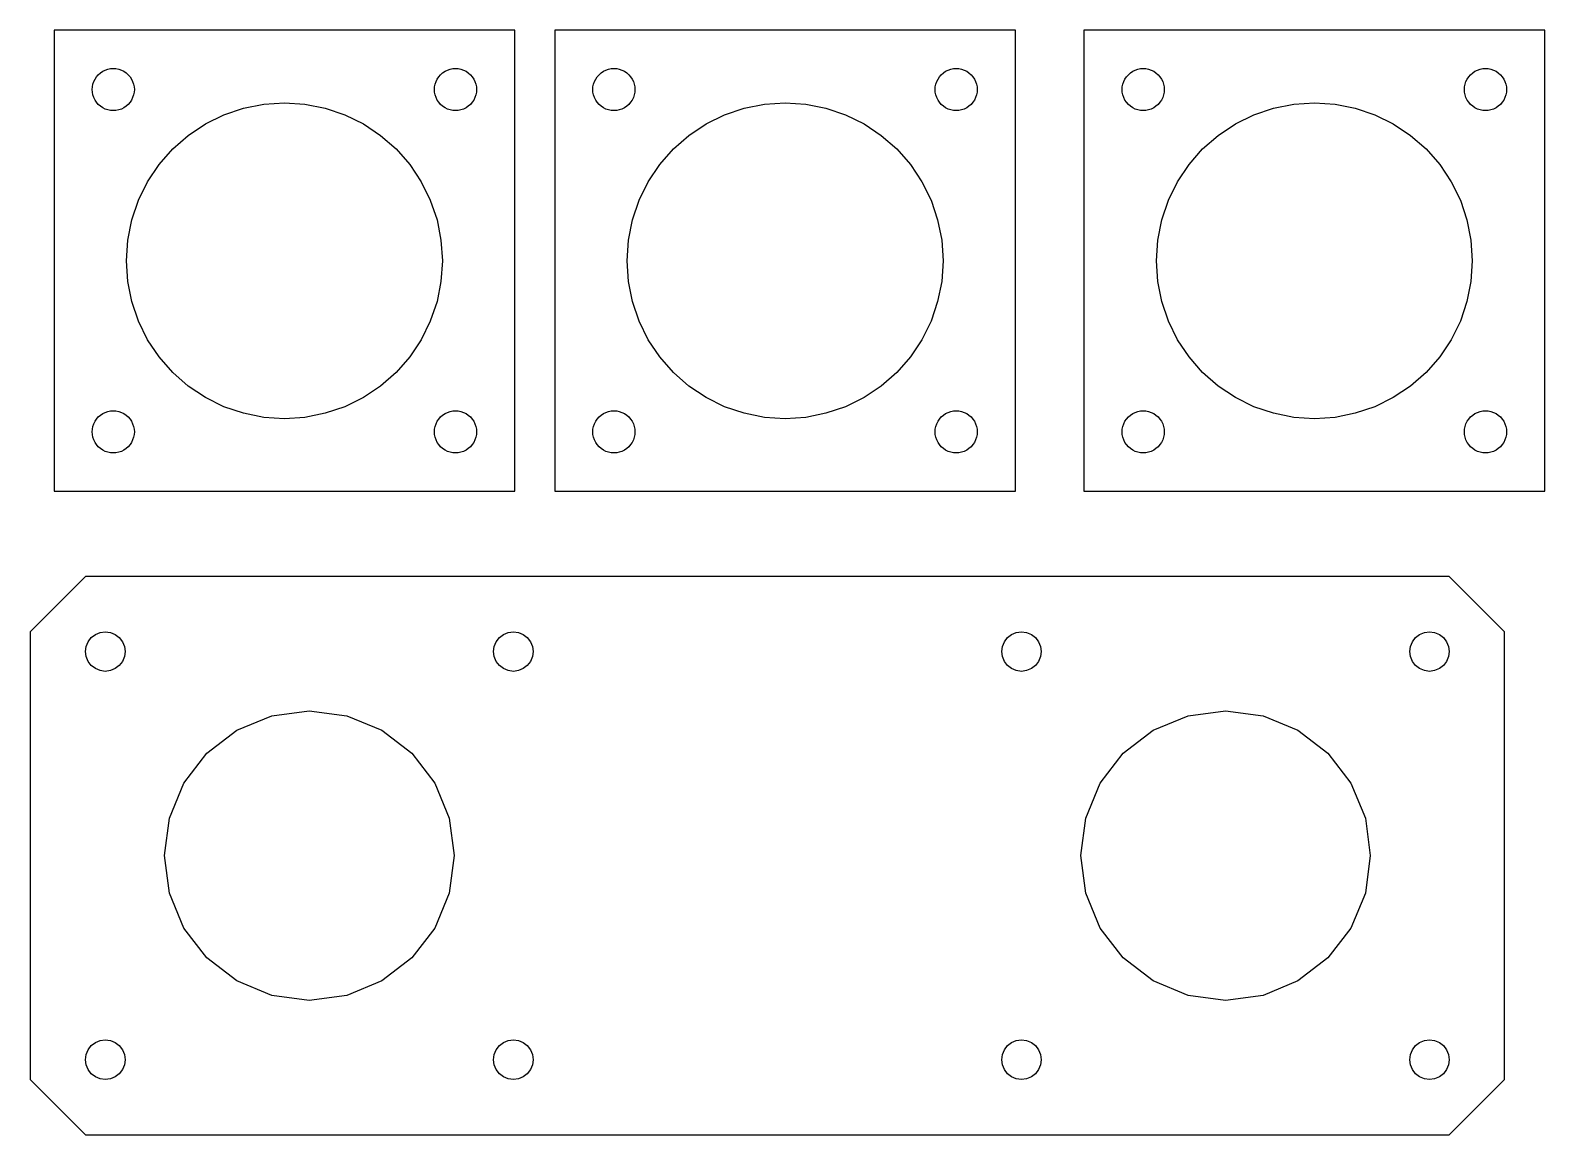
# Model space of a CAD drawing. Extents: x -40 to 860, y 223 to 823.
# Drawn here: x 87.8 to 202.9, y 651.8 to 735.7 of the extents above; entities that cross this region are included whole.
import ezdxf

# ---------------------------------------------------------------- set-up
doc = ezdxf.new("R2010")
doc.units = 0
doc.header["$MEASUREMENT"] = 0
doc.layers.add('Component#1', color=7, linetype='Continuous')
doc.layers.add('Component#2', color=7, linetype='Continuous')

msp = doc.modelspace()

# ---------------------------------------------------------------- linework, layer by layer
at = {"layer": 'Component#1', "color": 2}
for points in [[(89.63, 735.71, 0), (89.63, 700.71, 0), (124.63, 700.71, 0), (124.63, 735.71, 0), (89.63, 735.71, 0)], [(127.66, 735.71, 0), (127.66, 700.71, 0), (162.66, 700.71, 0), (162.66, 735.71, 0), (127.66, 735.71, 0)], [(167.87, 735.71, 0), (167.87, 700.71, 0), (202.87, 700.71, 0), (202.87, 735.71, 0), (167.87, 735.71, 0)]]:
    msp.add_polyline3d(points, dxfattribs=at)
at = {"layer": 'Component#1'}
for points in [[(93.51, 732.69, 0), (93.71, 732.76, 0), (93.92, 732.8, 0), (94.13, 732.81, 0), (94.33, 732.8, 0), (94.54, 732.76, 0), (94.74, 732.69, 0), (94.93, 732.6, 0), (95.1, 732.48, 0), (95.26, 732.34, 0), (95.4, 732.18, 0), (95.51, 732.01, 0), (95.6, 731.82, 0), (95.67, 731.62, 0), (95.71, 731.42, 0), (95.73, 731.21, 0), (95.71, 731, 0), (95.67, 730.8, 0), (95.6, 730.6, 0), (95.51, 730.41, 0), (95.4, 730.24, 0), (95.26, 730.08, 0), (95.1, 729.94, 0), (94.93, 729.83, 0), (94.74, 729.73, 0), (94.54, 729.67, 0), (94.33, 729.62, 0), (94.13, 729.61, 0), (93.92, 729.62, 0), (93.71, 729.67, 0), (93.51, 729.73, 0), (93.33, 729.83, 0), (93.15, 729.94, 0), (92.99, 730.08, 0), (92.86, 730.24, 0), (92.74, 730.41, 0), (92.65, 730.6, 0), (92.58, 730.8, 0), (92.54, 731, 0), (92.53, 731.21, 0), (92.54, 731.42, 0), (92.58, 731.62, 0), (92.65, 731.82, 0), (92.74, 732.01, 0), (92.86, 732.18, 0), (92.99, 732.34, 0), (93.15, 732.48, 0), (93.33, 732.6, 0), (93.51, 732.69, 0)], [(118.54, 731, 0), (118.53, 731.21, 0), (118.54, 731.42, 0), (118.58, 731.62, 0), (118.65, 731.82, 0), (118.74, 732.01, 0), (118.86, 732.18, 0), (118.99, 732.34, 0), (119.15, 732.48, 0), (119.33, 732.6, 0), (119.51, 732.69, 0), (119.71, 732.76, 0), (119.92, 732.8, 0), (120.13, 732.81, 0), (120.33, 732.8, 0), (120.54, 732.76, 0), (120.74, 732.69, 0), (120.93, 732.6, 0), (121.1, 732.48, 0), (121.26, 732.34, 0), (121.4, 732.18, 0), (121.51, 732.01, 0), (121.6, 731.82, 0), (121.67, 731.62, 0), (121.71, 731.42, 0), (121.73, 731.21, 0), (121.71, 731, 0), (121.67, 730.8, 0), (121.6, 730.6, 0), (121.51, 730.41, 0), (121.4, 730.24, 0), (121.26, 730.08, 0), (121.1, 729.94, 0), (120.93, 729.83, 0), (120.74, 729.73, 0), (120.54, 729.67, 0), (120.33, 729.62, 0), (120.13, 729.61, 0), (119.92, 729.62, 0), (119.71, 729.67, 0), (119.51, 729.73, 0), (119.33, 729.83, 0), (119.15, 729.94, 0), (118.99, 730.08, 0), (118.86, 730.24, 0), (118.74, 730.41, 0), (118.65, 730.6, 0), (118.58, 730.8, 0), (118.54, 731, 0)], [(131.55, 732.69, 0), (131.75, 732.76, 0), (131.95, 732.8, 0), (132.16, 732.81, 0), (132.37, 732.8, 0), (132.57, 732.76, 0), (132.77, 732.69, 0), (132.96, 732.6, 0), (133.13, 732.48, 0), (133.29, 732.34, 0), (133.43, 732.18, 0), (133.55, 732.01, 0), (133.64, 731.82, 0), (133.71, 731.62, 0), (133.75, 731.42, 0), (133.76, 731.21, 0), (133.75, 731, 0), (133.71, 730.8, 0), (133.64, 730.6, 0), (133.55, 730.41, 0), (133.43, 730.24, 0), (133.29, 730.08, 0), (133.13, 729.94, 0), (132.96, 729.83, 0), (132.77, 729.73, 0), (132.57, 729.67, 0), (132.37, 729.62, 0), (132.16, 729.61, 0), (131.95, 729.62, 0), (131.75, 729.67, 0), (131.55, 729.73, 0), (131.36, 729.83, 0), (131.19, 729.94, 0), (131.03, 730.08, 0), (130.89, 730.24, 0), (130.78, 730.41, 0), (130.68, 730.6, 0), (130.62, 730.8, 0), (130.57, 731, 0), (130.56, 731.21, 0), (130.57, 731.42, 0), (130.62, 731.62, 0), (130.68, 731.82, 0), (130.78, 732.01, 0), (130.89, 732.18, 0), (131.03, 732.34, 0), (131.19, 732.48, 0), (131.36, 732.6, 0), (131.55, 732.69, 0)], [(156.57, 731, 0), (156.56, 731.21, 0), (156.57, 731.42, 0), (156.62, 731.62, 0), (156.68, 731.82, 0), (156.78, 732.01, 0), (156.89, 732.18, 0), (157.03, 732.34, 0), (157.19, 732.48, 0), (157.36, 732.6, 0), (157.55, 732.69, 0), (157.75, 732.76, 0), (157.95, 732.8, 0), (158.16, 732.81, 0), (158.37, 732.8, 0), (158.57, 732.76, 0), (158.77, 732.69, 0), (158.96, 732.6, 0), (159.13, 732.48, 0), (159.29, 732.34, 0), (159.43, 732.18, 0), (159.55, 732.01, 0), (159.64, 731.82, 0), (159.71, 731.62, 0), (159.75, 731.42, 0), (159.76, 731.21, 0), (159.75, 731, 0), (159.71, 730.8, 0), (159.64, 730.6, 0), (159.55, 730.41, 0), (159.43, 730.24, 0), (159.29, 730.08, 0), (159.13, 729.94, 0), (158.96, 729.83, 0), (158.77, 729.73, 0), (158.57, 729.67, 0), (158.37, 729.62, 0), (158.16, 729.61, 0), (157.95, 729.62, 0), (157.75, 729.67, 0), (157.55, 729.73, 0), (157.36, 729.83, 0), (157.19, 729.94, 0), (157.03, 730.08, 0), (156.89, 730.24, 0), (156.78, 730.41, 0), (156.68, 730.6, 0), (156.62, 730.8, 0), (156.57, 731, 0)], [(171.76, 732.69, 0), (171.96, 732.76, 0), (172.16, 732.8, 0), (172.37, 732.81, 0), (172.58, 732.8, 0), (172.78, 732.76, 0), (172.98, 732.69, 0), (173.17, 732.6, 0), (173.34, 732.48, 0), (173.5, 732.34, 0), (173.64, 732.18, 0), (173.76, 732.01, 0), (173.85, 731.82, 0), (173.92, 731.62, 0), (173.96, 731.42, 0), (173.97, 731.21, 0), (173.96, 731, 0), (173.92, 730.8, 0), (173.85, 730.6, 0), (173.76, 730.41, 0), (173.64, 730.24, 0), (173.5, 730.08, 0), (173.34, 729.94, 0), (173.17, 729.83, 0), (172.98, 729.73, 0), (172.78, 729.67, 0), (172.58, 729.62, 0), (172.37, 729.61, 0), (172.16, 729.62, 0), (171.96, 729.67, 0), (171.76, 729.73, 0), (171.57, 729.83, 0), (171.4, 729.94, 0), (171.24, 730.08, 0), (171.1, 730.24, 0), (170.98, 730.41, 0), (170.89, 730.6, 0), (170.82, 730.8, 0), (170.78, 731, 0), (170.77, 731.21, 0), (170.78, 731.42, 0), (170.82, 731.62, 0), (170.89, 731.82, 0), (170.98, 732.01, 0), (171.1, 732.18, 0), (171.24, 732.34, 0), (171.4, 732.48, 0), (171.57, 732.6, 0), (171.76, 732.69, 0)], [(196.78, 731, 0), (196.77, 731.21, 0), (196.78, 731.42, 0), (196.82, 731.62, 0), (196.89, 731.82, 0), (196.98, 732.01, 0), (197.1, 732.18, 0), (197.24, 732.34, 0), (197.4, 732.48, 0), (197.57, 732.6, 0), (197.76, 732.69, 0), (197.96, 732.76, 0), (198.16, 732.8, 0), (198.37, 732.81, 0), (198.58, 732.8, 0), (198.78, 732.76, 0), (198.98, 732.69, 0), (199.17, 732.6, 0), (199.34, 732.48, 0), (199.5, 732.34, 0), (199.64, 732.18, 0), (199.76, 732.01, 0), (199.85, 731.82, 0), (199.92, 731.62, 0), (199.96, 731.42, 0), (199.97, 731.21, 0), (199.96, 731, 0), (199.92, 730.8, 0), (199.85, 730.6, 0), (199.76, 730.41, 0), (199.64, 730.24, 0), (199.5, 730.08, 0), (199.34, 729.94, 0), (199.17, 729.83, 0), (198.98, 729.73, 0), (198.78, 729.67, 0), (198.58, 729.62, 0), (198.37, 729.61, 0), (198.16, 729.62, 0), (197.96, 729.67, 0), (197.76, 729.73, 0), (197.57, 729.83, 0), (197.4, 729.94, 0), (197.24, 730.08, 0), (197.1, 730.24, 0), (196.98, 730.41, 0), (196.89, 730.6, 0), (196.82, 730.8, 0), (196.78, 731, 0)], [(95.13, 718.21, 0), (95.23, 719.78, 0), (95.53, 721.32, 0), (96.04, 722.8, 0), (96.73, 724.21, 0), (97.61, 725.52, 0), (98.64, 726.7, 0), (99.82, 727.73, 0), (101.13, 728.6, 0), (102.53, 729.3, 0), (104.02, 729.8, 0), (105.56, 730.11, 0), (107.13, 730.21, 0), (108.69, 730.11, 0), (110.23, 729.8, 0), (111.72, 729.3, 0), (113.13, 728.6, 0), (114.43, 727.73, 0), (115.61, 726.7, 0), (116.65, 725.52, 0), (117.52, 724.21, 0), (118.21, 722.8, 0), (118.72, 721.32, 0), (119.02, 719.78, 0), (119.13, 718.21, 0), (119.02, 716.64, 0), (118.72, 715.1, 0), (118.21, 713.62, 0), (117.52, 712.21, 0), (116.65, 710.91, 0), (115.61, 709.73, 0), (114.43, 708.69, 0), (113.13, 707.82, 0), (111.72, 707.12, 0), (110.23, 706.62, 0), (108.69, 706.31, 0), (107.13, 706.21, 0), (105.56, 706.31, 0), (104.02, 706.62, 0), (102.53, 707.12, 0), (101.13, 707.82, 0), (99.82, 708.69, 0), (98.64, 709.73, 0), (97.61, 710.91, 0), (96.73, 712.21, 0), (96.04, 713.62, 0), (95.53, 715.1, 0), (95.23, 716.64, 0), (95.13, 718.21, 0)], [(133.16, 718.21, 0), (133.26, 719.78, 0), (133.57, 721.32, 0), (134.07, 722.8, 0), (134.77, 724.21, 0), (135.64, 725.52, 0), (136.68, 726.7, 0), (137.86, 727.73, 0), (139.16, 728.6, 0), (140.57, 729.3, 0), (142.06, 729.8, 0), (143.59, 730.11, 0), (145.16, 730.21, 0), (146.73, 730.11, 0), (148.27, 729.8, 0), (149.75, 729.3, 0), (151.16, 728.6, 0), (152.47, 727.73, 0), (153.65, 726.7, 0), (154.68, 725.52, 0), (155.55, 724.21, 0), (156.25, 722.8, 0), (156.75, 721.32, 0), (157.06, 719.78, 0), (157.16, 718.21, 0), (157.06, 716.64, 0), (156.75, 715.1, 0), (156.25, 713.62, 0), (155.55, 712.21, 0), (154.68, 710.91, 0), (153.65, 709.73, 0), (152.47, 708.69, 0), (151.16, 707.82, 0), (149.75, 707.12, 0), (148.27, 706.62, 0), (146.73, 706.31, 0), (145.16, 706.21, 0), (143.59, 706.31, 0), (142.06, 706.62, 0), (140.57, 707.12, 0), (139.16, 707.82, 0), (137.86, 708.69, 0), (136.68, 709.73, 0), (135.64, 710.91, 0), (134.77, 712.21, 0), (134.07, 713.62, 0), (133.57, 715.1, 0), (133.26, 716.64, 0), (133.16, 718.21, 0)], [(173.37, 718.21, 0), (173.47, 719.78, 0), (173.78, 721.32, 0), (174.28, 722.8, 0), (174.98, 724.21, 0), (175.85, 725.52, 0), (176.88, 726.7, 0), (178.06, 727.73, 0), (179.37, 728.6, 0), (180.78, 729.3, 0), (182.26, 729.8, 0), (183.8, 730.11, 0), (185.37, 730.21, 0), (186.94, 730.11, 0), (188.48, 729.8, 0), (189.96, 729.3, 0), (191.37, 728.6, 0), (192.67, 727.73, 0), (193.86, 726.7, 0), (194.89, 725.52, 0), (195.76, 724.21, 0), (196.46, 722.8, 0), (196.96, 721.32, 0), (197.27, 719.78, 0), (197.37, 718.21, 0), (197.27, 716.64, 0), (196.96, 715.1, 0), (196.46, 713.62, 0), (195.76, 712.21, 0), (194.89, 710.91, 0), (193.86, 709.73, 0), (192.67, 708.69, 0), (191.37, 707.82, 0), (189.96, 707.12, 0), (188.48, 706.62, 0), (186.94, 706.31, 0), (185.37, 706.21, 0), (183.8, 706.31, 0), (182.26, 706.62, 0), (180.78, 707.12, 0), (179.37, 707.82, 0), (178.06, 708.69, 0), (176.88, 709.73, 0), (175.85, 710.91, 0), (174.98, 712.21, 0), (174.28, 713.62, 0), (173.78, 715.1, 0), (173.47, 716.64, 0), (173.37, 718.21, 0)], [(94.13, 703.61, 0), (93.92, 703.62, 0), (93.71, 703.67, 0), (93.51, 703.73, 0), (93.33, 703.83, 0), (93.15, 703.94, 0), (92.99, 704.08, 0), (92.86, 704.24, 0), (92.74, 704.41, 0), (92.65, 704.6, 0), (92.58, 704.8, 0), (92.54, 705, 0), (92.53, 705.21, 0), (92.54, 705.42, 0), (92.58, 705.62, 0), (92.65, 705.82, 0), (92.74, 706.01, 0), (92.86, 706.18, 0), (92.99, 706.34, 0), (93.15, 706.48, 0), (93.33, 706.6, 0), (93.51, 706.69, 0), (93.71, 706.76, 0), (93.92, 706.8, 0), (94.13, 706.81, 0), (94.33, 706.8, 0), (94.54, 706.76, 0), (94.74, 706.69, 0), (94.93, 706.6, 0), (95.1, 706.48, 0), (95.26, 706.34, 0), (95.4, 706.18, 0), (95.51, 706.01, 0), (95.6, 705.82, 0), (95.67, 705.62, 0), (95.71, 705.42, 0), (95.73, 705.21, 0), (95.71, 705, 0), (95.67, 704.8, 0), (95.6, 704.6, 0), (95.51, 704.41, 0), (95.4, 704.24, 0), (95.26, 704.08, 0), (95.1, 703.94, 0), (94.93, 703.83, 0), (94.74, 703.73, 0), (94.54, 703.67, 0), (94.33, 703.62, 0), (94.13, 703.61, 0)], [(121.51, 706.01, 0), (121.6, 705.82, 0), (121.67, 705.62, 0), (121.71, 705.42, 0), (121.73, 705.21, 0), (121.71, 705, 0), (121.67, 704.8, 0), (121.6, 704.6, 0), (121.51, 704.41, 0), (121.4, 704.24, 0), (121.26, 704.08, 0), (121.1, 703.94, 0), (120.93, 703.83, 0), (120.74, 703.73, 0), (120.54, 703.67, 0), (120.33, 703.62, 0), (120.13, 703.61, 0), (119.92, 703.62, 0), (119.71, 703.67, 0), (119.51, 703.73, 0), (119.33, 703.83, 0), (119.15, 703.94, 0), (118.99, 704.08, 0), (118.86, 704.24, 0), (118.74, 704.41, 0), (118.65, 704.6, 0), (118.58, 704.8, 0), (118.54, 705, 0), (118.53, 705.21, 0), (118.54, 705.42, 0), (118.58, 705.62, 0), (118.65, 705.82, 0), (118.74, 706.01, 0), (118.86, 706.18, 0), (118.99, 706.34, 0), (119.15, 706.48, 0), (119.33, 706.6, 0), (119.51, 706.69, 0), (119.71, 706.76, 0), (119.92, 706.8, 0), (120.13, 706.81, 0), (120.33, 706.8, 0), (120.54, 706.76, 0), (120.74, 706.69, 0), (120.93, 706.6, 0), (121.1, 706.48, 0), (121.26, 706.34, 0), (121.4, 706.18, 0), (121.51, 706.01, 0)], [(132.16, 703.61, 0), (131.95, 703.62, 0), (131.75, 703.67, 0), (131.55, 703.73, 0), (131.36, 703.83, 0), (131.19, 703.94, 0), (131.03, 704.08, 0), (130.89, 704.24, 0), (130.78, 704.41, 0), (130.68, 704.6, 0), (130.62, 704.8, 0), (130.57, 705, 0), (130.56, 705.21, 0), (130.57, 705.42, 0), (130.62, 705.62, 0), (130.68, 705.82, 0), (130.78, 706.01, 0), (130.89, 706.18, 0), (131.03, 706.34, 0), (131.19, 706.48, 0), (131.36, 706.6, 0), (131.55, 706.69, 0), (131.75, 706.76, 0), (131.95, 706.8, 0), (132.16, 706.81, 0), (132.37, 706.8, 0), (132.57, 706.76, 0), (132.77, 706.69, 0), (132.96, 706.6, 0), (133.13, 706.48, 0), (133.29, 706.34, 0), (133.43, 706.18, 0), (133.55, 706.01, 0), (133.64, 705.82, 0), (133.71, 705.62, 0), (133.75, 705.42, 0), (133.76, 705.21, 0), (133.75, 705, 0), (133.71, 704.8, 0), (133.64, 704.6, 0), (133.55, 704.41, 0), (133.43, 704.24, 0), (133.29, 704.08, 0), (133.13, 703.94, 0), (132.96, 703.83, 0), (132.77, 703.73, 0), (132.57, 703.67, 0), (132.37, 703.62, 0), (132.16, 703.61, 0)], [(159.55, 706.01, 0), (159.64, 705.82, 0), (159.71, 705.62, 0), (159.75, 705.42, 0), (159.76, 705.21, 0), (159.75, 705, 0), (159.71, 704.8, 0), (159.64, 704.6, 0), (159.55, 704.41, 0), (159.43, 704.24, 0), (159.29, 704.08, 0), (159.13, 703.94, 0), (158.96, 703.83, 0), (158.77, 703.73, 0), (158.57, 703.67, 0), (158.37, 703.62, 0), (158.16, 703.61, 0), (157.95, 703.62, 0), (157.75, 703.67, 0), (157.55, 703.73, 0), (157.36, 703.83, 0), (157.19, 703.94, 0), (157.03, 704.08, 0), (156.89, 704.24, 0), (156.78, 704.41, 0), (156.68, 704.6, 0), (156.62, 704.8, 0), (156.57, 705, 0), (156.56, 705.21, 0), (156.57, 705.42, 0), (156.62, 705.62, 0), (156.68, 705.82, 0), (156.78, 706.01, 0), (156.89, 706.18, 0), (157.03, 706.34, 0), (157.19, 706.48, 0), (157.36, 706.6, 0), (157.55, 706.69, 0), (157.75, 706.76, 0), (157.95, 706.8, 0), (158.16, 706.81, 0), (158.37, 706.8, 0), (158.57, 706.76, 0), (158.77, 706.69, 0), (158.96, 706.6, 0), (159.13, 706.48, 0), (159.29, 706.34, 0), (159.43, 706.18, 0), (159.55, 706.01, 0)], [(172.37, 703.61, 0), (172.16, 703.62, 0), (171.96, 703.67, 0), (171.76, 703.73, 0), (171.57, 703.83, 0), (171.4, 703.94, 0), (171.24, 704.08, 0), (171.1, 704.24, 0), (170.98, 704.41, 0), (170.89, 704.6, 0), (170.82, 704.8, 0), (170.78, 705, 0), (170.77, 705.21, 0), (170.78, 705.42, 0), (170.82, 705.62, 0), (170.89, 705.82, 0), (170.98, 706.01, 0), (171.1, 706.18, 0), (171.24, 706.34, 0), (171.4, 706.48, 0), (171.57, 706.6, 0), (171.76, 706.69, 0), (171.96, 706.76, 0), (172.16, 706.8, 0), (172.37, 706.81, 0), (172.58, 706.8, 0), (172.78, 706.76, 0), (172.98, 706.69, 0), (173.17, 706.6, 0), (173.34, 706.48, 0), (173.5, 706.34, 0), (173.64, 706.18, 0), (173.76, 706.01, 0), (173.85, 705.82, 0), (173.92, 705.62, 0), (173.96, 705.42, 0), (173.97, 705.21, 0), (173.96, 705, 0), (173.92, 704.8, 0), (173.85, 704.6, 0), (173.76, 704.41, 0), (173.64, 704.24, 0), (173.5, 704.08, 0), (173.34, 703.94, 0), (173.17, 703.83, 0), (172.98, 703.73, 0), (172.78, 703.67, 0), (172.58, 703.62, 0), (172.37, 703.61, 0)], [(199.76, 706.01, 0), (199.85, 705.82, 0), (199.92, 705.62, 0), (199.96, 705.42, 0), (199.97, 705.21, 0), (199.96, 705, 0), (199.92, 704.8, 0), (199.85, 704.6, 0), (199.76, 704.41, 0), (199.64, 704.24, 0), (199.5, 704.08, 0), (199.34, 703.94, 0), (199.17, 703.83, 0), (198.98, 703.73, 0), (198.78, 703.67, 0), (198.58, 703.62, 0), (198.37, 703.61, 0), (198.16, 703.62, 0), (197.96, 703.67, 0), (197.76, 703.73, 0), (197.57, 703.83, 0), (197.4, 703.94, 0), (197.24, 704.08, 0), (197.1, 704.24, 0), (196.98, 704.41, 0), (196.89, 704.6, 0), (196.82, 704.8, 0), (196.78, 705, 0), (196.77, 705.21, 0), (196.78, 705.42, 0), (196.82, 705.62, 0), (196.89, 705.82, 0), (196.98, 706.01, 0), (197.1, 706.18, 0), (197.24, 706.34, 0), (197.4, 706.48, 0), (197.57, 706.6, 0), (197.76, 706.69, 0), (197.96, 706.76, 0), (198.16, 706.8, 0), (198.37, 706.81, 0), (198.58, 706.8, 0), (198.78, 706.76, 0), (198.98, 706.69, 0), (199.17, 706.6, 0), (199.34, 706.48, 0), (199.5, 706.34, 0), (199.64, 706.18, 0), (199.76, 706.01, 0)]]:
    msp.add_polyline3d(points, dxfattribs=at)
at = {"layer": 'Component#2', "color": 2}
msp.add_polyline3d([(195.62, 694.22, 0), (92.02, 694.22, 0), (87.82, 690.02, 0), (87.82, 656.02, 0), (92.02, 651.82, 0), (195.62, 651.82, 0), (199.82, 656.02, 0), (199.82, 690.02, 0), (195.62, 694.22, 0)], dxfattribs=at)
at = {"layer": 'Component#2'}
for points in [[(94.27, 687.23, 0), (93.91, 687.08, 0), (93.52, 687.02, 0), (93.13, 687.08, 0), (92.77, 687.23, 0), (92.46, 687.46, 0), (92.22, 687.77, 0), (92.07, 688.14, 0), (92.02, 688.52, 0), (92.07, 688.91, 0), (92.22, 689.27, 0), (92.46, 689.59, 0), (92.77, 689.82, 0), (93.13, 689.97, 0), (93.52, 690.02, 0), (93.91, 689.97, 0), (94.27, 689.82, 0), (94.58, 689.59, 0), (94.82, 689.27, 0), (94.97, 688.91, 0), (95.02, 688.52, 0), (94.97, 688.14, 0), (94.82, 687.77, 0), (94.58, 687.46, 0), (94.27, 687.23, 0)], [(125.27, 687.23, 0), (124.91, 687.08, 0), (124.52, 687.02, 0), (124.13, 687.08, 0), (123.77, 687.23, 0), (123.46, 687.46, 0), (123.22, 687.77, 0), (123.07, 688.14, 0), (123.02, 688.52, 0), (123.07, 688.91, 0), (123.22, 689.27, 0), (123.46, 689.59, 0), (123.77, 689.82, 0), (124.13, 689.97, 0), (124.52, 690.02, 0), (124.91, 689.97, 0), (125.27, 689.82, 0), (125.58, 689.59, 0), (125.82, 689.27, 0), (125.97, 688.91, 0), (126.02, 688.52, 0), (125.97, 688.14, 0), (125.82, 687.77, 0), (125.58, 687.46, 0), (125.27, 687.23, 0)], [(163.87, 687.23, 0), (163.51, 687.08, 0), (163.12, 687.02, 0), (162.73, 687.08, 0), (162.37, 687.23, 0), (162.06, 687.46, 0), (161.82, 687.77, 0), (161.67, 688.14, 0), (161.62, 688.52, 0), (161.67, 688.91, 0), (161.82, 689.27, 0), (162.06, 689.59, 0), (162.37, 689.82, 0), (162.73, 689.97, 0), (163.12, 690.02, 0), (163.51, 689.97, 0), (163.87, 689.82, 0), (164.18, 689.59, 0), (164.42, 689.27, 0), (164.57, 688.91, 0), (164.62, 688.52, 0), (164.57, 688.14, 0), (164.42, 687.77, 0), (164.18, 687.46, 0), (163.87, 687.23, 0)], [(194.87, 687.23, 0), (194.51, 687.08, 0), (194.12, 687.02, 0), (193.73, 687.08, 0), (193.37, 687.23, 0), (193.06, 687.46, 0), (192.82, 687.77, 0), (192.67, 688.14, 0), (192.62, 688.52, 0), (192.67, 688.91, 0), (192.82, 689.27, 0), (193.06, 689.59, 0), (193.37, 689.82, 0), (193.73, 689.97, 0), (194.12, 690.02, 0), (194.51, 689.97, 0), (194.87, 689.82, 0), (195.18, 689.59, 0), (195.42, 689.27, 0), (195.57, 688.91, 0), (195.62, 688.52, 0), (195.57, 688.14, 0), (195.42, 687.77, 0), (195.18, 687.46, 0), (194.87, 687.23, 0)], [(116.8, 665.25, 0), (114.52, 663.5, 0), (111.87, 662.4, 0), (109.02, 662.02, 0), (106.18, 662.4, 0), (103.52, 663.5, 0), (101.24, 665.25, 0), (99.5, 667.52, 0), (98.4, 670.18, 0), (98.02, 673.02, 0), (98.4, 675.87, 0), (99.5, 678.52, 0), (101.24, 680.8, 0), (103.52, 682.55, 0), (106.18, 683.65, 0), (109.02, 684.02, 0), (111.87, 683.65, 0), (114.52, 682.55, 0), (116.8, 680.8, 0), (118.55, 678.52, 0), (119.65, 675.87, 0), (120.02, 673.02, 0), (119.65, 670.18, 0), (118.55, 667.52, 0), (116.8, 665.25, 0)], [(186.4, 665.25, 0), (184.12, 663.5, 0), (181.47, 662.4, 0), (178.62, 662.02, 0), (175.78, 662.4, 0), (173.12, 663.5, 0), (170.84, 665.25, 0), (169.1, 667.52, 0), (168, 670.18, 0), (167.62, 673.02, 0), (168, 675.87, 0), (169.1, 678.52, 0), (170.84, 680.8, 0), (173.12, 682.55, 0), (175.78, 683.65, 0), (178.62, 684.02, 0), (181.47, 683.65, 0), (184.12, 682.55, 0), (186.4, 680.8, 0), (188.15, 678.52, 0), (189.25, 675.87, 0), (189.62, 673.02, 0), (189.25, 670.18, 0), (188.15, 667.52, 0), (186.4, 665.25, 0)], [(92.07, 657.14, 0), (92.02, 657.52, 0), (92.07, 657.91, 0), (92.22, 658.27, 0), (92.46, 658.59, 0), (92.77, 658.82, 0), (93.13, 658.97, 0), (93.52, 659.02, 0), (93.91, 658.97, 0), (94.27, 658.82, 0), (94.58, 658.59, 0), (94.82, 658.27, 0), (94.97, 657.91, 0), (95.02, 657.52, 0), (94.97, 657.14, 0), (94.82, 656.77, 0), (94.58, 656.46, 0), (94.27, 656.23, 0), (93.91, 656.08, 0), (93.52, 656.02, 0), (93.13, 656.08, 0), (92.77, 656.23, 0), (92.46, 656.46, 0), (92.22, 656.77, 0), (92.07, 657.14, 0)], [(124.91, 656.08, 0), (124.52, 656.02, 0), (124.13, 656.08, 0), (123.77, 656.23, 0), (123.46, 656.46, 0), (123.22, 656.77, 0), (123.07, 657.14, 0), (123.02, 657.52, 0), (123.07, 657.91, 0), (123.22, 658.27, 0), (123.46, 658.59, 0), (123.77, 658.82, 0), (124.13, 658.97, 0), (124.52, 659.02, 0), (124.91, 658.97, 0), (125.27, 658.82, 0), (125.58, 658.59, 0), (125.82, 658.27, 0), (125.97, 657.91, 0), (126.02, 657.52, 0), (125.97, 657.14, 0), (125.82, 656.77, 0), (125.58, 656.46, 0), (125.27, 656.23, 0), (124.91, 656.08, 0)], [(161.67, 657.14, 0), (161.62, 657.52, 0), (161.67, 657.91, 0), (161.82, 658.27, 0), (162.06, 658.59, 0), (162.37, 658.82, 0), (162.73, 658.97, 0), (163.12, 659.02, 0), (163.51, 658.97, 0), (163.87, 658.82, 0), (164.18, 658.59, 0), (164.42, 658.27, 0), (164.57, 657.91, 0), (164.62, 657.52, 0), (164.57, 657.14, 0), (164.42, 656.77, 0), (164.18, 656.46, 0), (163.87, 656.23, 0), (163.51, 656.08, 0), (163.12, 656.02, 0), (162.73, 656.08, 0), (162.37, 656.23, 0), (162.06, 656.46, 0), (161.82, 656.77, 0), (161.67, 657.14, 0)], [(194.51, 656.08, 0), (194.12, 656.02, 0), (193.73, 656.08, 0), (193.37, 656.23, 0), (193.06, 656.46, 0), (192.82, 656.77, 0), (192.67, 657.14, 0), (192.62, 657.52, 0), (192.67, 657.91, 0), (192.82, 658.27, 0), (193.06, 658.59, 0), (193.37, 658.82, 0), (193.73, 658.97, 0), (194.12, 659.02, 0), (194.51, 658.97, 0), (194.87, 658.82, 0), (195.18, 658.59, 0), (195.42, 658.27, 0), (195.57, 657.91, 0), (195.62, 657.52, 0), (195.57, 657.14, 0), (195.42, 656.77, 0), (195.18, 656.46, 0), (194.87, 656.23, 0), (194.51, 656.08, 0)]]:
    msp.add_polyline3d(points, dxfattribs=at)

doc.saveas('drawing.dxf')
